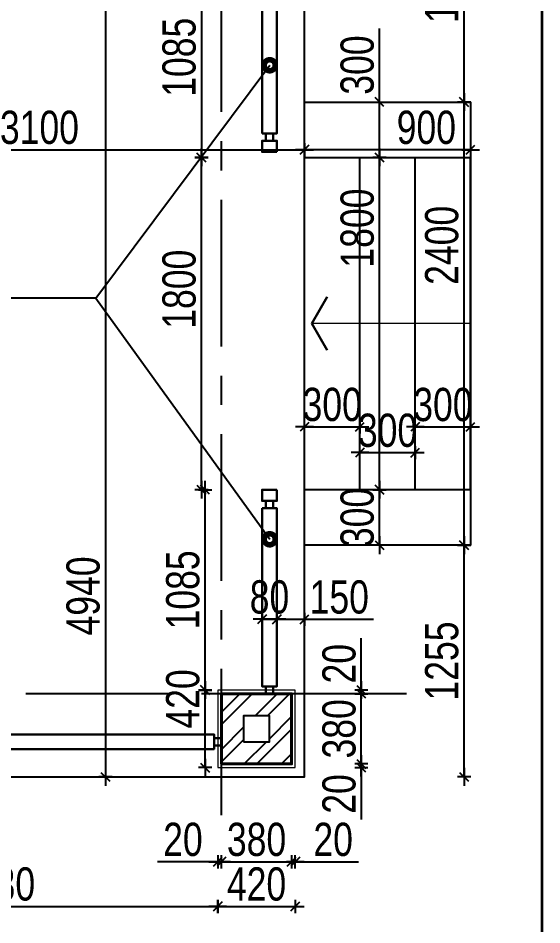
# Model space of a CAD drawing. Extents: x -12289450 to -10763036, y -7834513 to -6150123.
# Drawn here: x -11091608 to -11088769, y -7681154 to -7676243 of the extents above; entities that cross this region are included whole.
import ezdxf

# ---------------------------------------------------------------- set-up
doc = ezdxf.new("R2010")
doc.units = 0
doc.header["$LTSCALE"] = 25
doc.header["$PDMODE"] = 35
doc.linetypes.add('CENTER', pattern=[50.8, 31.75, -6.35, 6.35, -6.35])
doc.layers.get('DefPoints').update_dxf_attribs({"color": 10, "lineweight": 30})
for name, color, linetype in [('004-ВСПЛИНИИ', 15, 'Continuous'), ('005-РАЗМЕРЫ', 252, 'Continuous'), ('008-ШТРИХОВКА', 252, 'Continuous'), ('014-ОСИ', 251, 'CENTER'), ('ArchiCAD', 7, 'Continuous')]:
    doc.layers.add(name, color=color, linetype=linetype)
doc.layers.add('СТЕНЫ', color=5, linetype='Continuous', lineweight=40)
doc.styles.add('TXT0', font='txt', dxfattribs={"width": 0.8})
doc.dimstyles.new('Копия(2) 3 РАЗМЕРЫ 3', dxfattribs={"dimscale": 30, "dimtxt": 6, "dimasz": 0.08, "dimexe": 0, "dimexo": 0, "dimgap": 1, "dimtad": 1, "dimdec": 0, "dimzin": 0, "dimdsep": 46, "dimtxsty": 'TXT0', "dimblk1": 'A8MITTA', "dimblk2": 'A8MITTA', "dimsah": 1, "dimcen": 0.3, "dimse1": 1, "dimse2": 1, "dimadec": 0, "dimazin": 0, "dimtp": 6, "dimtm": 6, "dimtfac": 1, "dimtdec": 0, "dimtofl": 0, "dimtmove": 0, "dimatfit": 3, "dimldrblk": 'A8MITTA', "dimfxl": 0, "dimtolj": 1, "dimtzin": 0, "dimarcsym": 0})

# ---------------------------------------------------------------- blocks, each defined once
blk = doc.blocks.new('A8MITTA', base_point=(3180, 3140))
for p, q in [((3180, 3155), (3180, 3125)), ((3160, 3140), (3200, 3140)), ((3170, 3130), (3190, 3150))]:
    blk.add_line(p, q)
blk = doc.blocks.new('*D500')
at = {"layer": '005-РАЗМЕРЫ', "color": 0, "lineweight": -2, "ltscale": 1.2, "transparency": 16777216}
blk.add_line((-11093153.3, -7676955.4), (-11090058.1, -7676955.4), dxfattribs=at)
at = {"layer": 'DefPoints', "color": 0, "ltscale": 1.2, "transparency": 16777216}
for p in [(-11090055.7, -7676955.4), (-11093155.7, -7677282.6), (-11090055.7, -7677344.4)]:
    blk.add_point(p, dxfattribs=at)
at = {"layer": '005-РАЗМЕРЫ', "color": 0, "lineweight": -2, "ltscale": 1.2, "transparency": 16777216, "xscale": 2.4, "yscale": 2.4, "zscale": 2.4, "rotation": 180}
blk.add_blockref('A8MITTA', (-11093155.7, -7676955.4), dxfattribs=at)
at = {"layer": '005-РАЗМЕРЫ', "color": 0, "lineweight": -2, "ltscale": 1.2, "transparency": 16777216, "xscale": 2.4, "yscale": 2.4, "zscale": 2.4}
blk.add_blockref('A8MITTA', (-11090055.7, -7676955.4), dxfattribs=at)
at = {"layer": '005-РАЗМЕРЫ', "color": 0, "ltscale": 1.2, "transparency": 16777216, "insert": (-11091492.4, -7676835.4), "char_height": 180, "attachment_point": 5, "style": 'TXT0'}
blk.add_mtext('\\A1;3100', dxfattribs=at)
blk = doc.blocks.new('*D511')
at = {"layer": '005-РАЗМЕРЫ', "color": 0, "lineweight": -2, "ltscale": 1.2, "transparency": 16777216}
blk.add_line((-11091135, -7675414.7), (-11091135, -7680349.9), dxfattribs=at)
at = {"layer": 'DefPoints', "color": 0, "ltscale": 1.2, "transparency": 16777216}
for p in [(-11091441.3, -7675412.3), (-11091441.3, -7680352.3), (-11091135, -7680352.3)]:
    blk.add_point(p, dxfattribs=at)
at = {"layer": '005-РАЗМЕРЫ', "color": 0, "lineweight": -2, "ltscale": 1.2, "transparency": 16777216, "xscale": 2.4, "yscale": 2.4, "zscale": 2.4}
for p, rotation in [((-11091135, -7675412.3), 90), ((-11091135, -7680352.3), 270)]:
    blk.add_blockref('A8MITTA', p, dxfattribs=dict(at, rotation=rotation))
at = {"layer": '005-РАЗМЕРЫ', "color": 0, "ltscale": 1.2, "transparency": 16777216, "insert": (-11091255, -7679372.5), "char_height": 180, "attachment_point": 5, "rotation": 90, "style": 'TXT0'}
blk.add_mtext('\\A1;4940', dxfattribs=at)
blk = doc.blocks.new('*D501')
at = {"layer": '005-РАЗМЕРЫ', "color": 0, "lineweight": -2, "ltscale": 1.2, "transparency": 16777216}
blk.add_line((-11089158.1, -7676955.4), (-11090053.3, -7676955.4), dxfattribs=at)
at = {"layer": 'DefPoints', "color": 0, "ltscale": 1.2, "transparency": 16777216}
for p in [(-11090055.7, -7676955.4), (-11090055.7, -7678488.5), (-11089155.7, -7678488.5)]:
    blk.add_point(p, dxfattribs=at)
at = {"layer": '005-РАЗМЕРЫ', "color": 0, "lineweight": -2, "ltscale": 1.2, "transparency": 16777216, "xscale": 2.4, "yscale": 2.4, "zscale": 2.4, "rotation": 180}
blk.add_blockref('A8MITTA', (-11090055.7, -7676955.4), dxfattribs=at)
at = {"layer": '005-РАЗМЕРЫ', "color": 0, "lineweight": -2, "ltscale": 1.2, "transparency": 16777216, "xscale": 2.4, "yscale": 2.4, "zscale": 2.4}
blk.add_blockref('A8MITTA', (-11089155.7, -7676955.4), dxfattribs=at)
at = {"layer": '005-РАЗМЕРЫ', "color": 0, "ltscale": 1.2, "transparency": 16777216, "insert": (-11089395.4, -7676835.4), "char_height": 180, "attachment_point": 5, "style": 'TXT0'}
blk.add_mtext('\\A1;900', dxfattribs=at)
blk = doc.blocks.new('*D502')
at = {"layer": '005-РАЗМЕРЫ', "color": 0, "lineweight": -2, "ltscale": 1.2, "transparency": 16777216}
blk.add_line((-11089191.1, -7679094.9), (-11089191.1, -7676699.7), dxfattribs=at)
at = {"layer": 'DefPoints', "color": 0, "ltscale": 1.2, "transparency": 16777216}
for p in [(-11089635.9, -7676697.3), (-11089191.1, -7676697.3), (-11089635.9, -7679097.3)]:
    blk.add_point(p, dxfattribs=at)
at = {"layer": '005-РАЗМЕРЫ', "color": 0, "lineweight": -2, "ltscale": 1.2, "transparency": 16777216, "xscale": 2.4, "yscale": 2.4, "zscale": 2.4}
for p, rotation in [((-11089191.1, -7676697.3), 90), ((-11089191.1, -7679097.3), 270)]:
    blk.add_blockref('A8MITTA', p, dxfattribs=dict(at, rotation=rotation))
at = {"layer": '005-РАЗМЕРЫ', "color": 0, "ltscale": 1.2, "transparency": 16777216, "insert": (-11089311.1, -7677473.4), "char_height": 180, "attachment_point": 5, "rotation": 90, "style": 'TXT0'}
blk.add_mtext('\\A1;2400', dxfattribs=at)
blk = doc.blocks.new('*D503')
at = {"layer": '005-РАЗМЕРЫ', "color": 0, "lineweight": -2, "ltscale": 1.2, "transparency": 16777216}
blk.add_line((-11090614.8, -7678794.9), (-11090614.8, -7676999.7), dxfattribs=at)
at = {"layer": 'DefPoints', "color": 0, "ltscale": 1.2, "transparency": 16777216}
for p in [(-11090614.8, -7676997.3), (-11090401.9, -7676997.3), (-11090401.9, -7678797.3)]:
    blk.add_point(p, dxfattribs=at)
at = {"layer": '005-РАЗМЕРЫ', "color": 0, "lineweight": -2, "ltscale": 1.2, "transparency": 16777216, "xscale": 2.4, "yscale": 2.4, "zscale": 2.4}
for p, rotation in [((-11090614.8, -7676997.3), 90), ((-11090614.8, -7678797.3), 270)]:
    blk.add_blockref('A8MITTA', p, dxfattribs=dict(at, rotation=rotation))
at = {"layer": '005-РАЗМЕРЫ', "color": 0, "ltscale": 1.2, "transparency": 16777216, "insert": (-11090734.8, -7677711.1), "char_height": 180, "attachment_point": 5, "rotation": 90, "style": 'TXT0'}
blk.add_mtext('\\A1;1800', dxfattribs=at)
blk = doc.blocks.new('*D504')
at = {"layer": '005-РАЗМЕРЫ', "color": 0, "lineweight": -2, "ltscale": 1.2, "transparency": 16777216}
blk.add_line((-11090503.3, -7680812.1), (-11090128.1, -7680812.1), dxfattribs=at)
at = {"layer": 'DefPoints', "color": 0, "ltscale": 1.2, "transparency": 16777216}
for p in [(-11090505.7, -7680304.1), (-11090125.7, -7680304.1), (-11090125.7, -7680812.1)]:
    blk.add_point(p, dxfattribs=at)
at = {"layer": '005-РАЗМЕРЫ', "color": 0, "lineweight": -2, "ltscale": 1.2, "transparency": 16777216, "xscale": 2.4, "yscale": 2.4, "zscale": 2.4, "rotation": 180}
blk.add_blockref('A8MITTA', (-11090505.7, -7680812.1), dxfattribs=at)
at = {"layer": '005-РАЗМЕРЫ', "color": 0, "lineweight": -2, "ltscale": 1.2, "transparency": 16777216, "xscale": 2.4, "yscale": 2.4, "zscale": 2.4}
blk.add_blockref('A8MITTA', (-11090125.7, -7680812.1), dxfattribs=at)
at = {"layer": '005-РАЗМЕРЫ', "color": 0, "ltscale": 1.2, "transparency": 16777216, "insert": (-11090315.7, -7680692.1), "char_height": 180, "attachment_point": 5, "style": 'TXT0'}
blk.add_mtext('\\A1;380', dxfattribs=at)
blk = doc.blocks.new('*D505')
at = {"layer": '005-РАЗМЕРЫ', "color": 0, "lineweight": -2, "ltscale": 1.2, "transparency": 16777216}
blk.add_line((-11089747.9, -7680279.9), (-11089747.9, -7679904.7), dxfattribs=at)
at = {"layer": 'DefPoints', "color": 0, "ltscale": 1.2, "transparency": 16777216}
for p in [(-11090125.7, -7679902.3), (-11089747.9, -7679902.3), (-11090125.7, -7680282.3)]:
    blk.add_point(p, dxfattribs=at)
at = {"layer": '005-РАЗМЕРЫ', "color": 0, "lineweight": -2, "ltscale": 1.2, "transparency": 16777216, "xscale": 2.4, "yscale": 2.4, "zscale": 2.4}
for p, rotation in [((-11089747.9, -7679902.3), 90), ((-11089747.9, -7680282.3), 270)]:
    blk.add_blockref('A8MITTA', p, dxfattribs=dict(at, rotation=rotation))
at = {"layer": '005-РАЗМЕРЫ', "color": 0, "ltscale": 1.2, "transparency": 16777216, "insert": (-11089867.9, -7680092.3), "char_height": 180, "attachment_point": 5, "rotation": 90, "style": 'TXT0'}
blk.add_mtext('\\A1;380', dxfattribs=at)
blk = doc.blocks.new('*D519')
at = {"layer": '005-РАЗМЕРЫ', "color": 0, "lineweight": -2, "ltscale": 1.2, "transparency": 16777216}
blk.add_line((-11089191.1, -7676694.9), (-11089191.1, -7675414.7), dxfattribs=at)
at = {"layer": 'DefPoints', "color": 0, "ltscale": 1.2, "transparency": 16777216}
for p in [(-11090055.7, -7675412.3), (-11089191.1, -7675412.3), (-11089536, -7676697.3)]:
    blk.add_point(p, dxfattribs=at)
at = {"layer": '005-РАЗМЕРЫ', "color": 0, "lineweight": -2, "ltscale": 1.2, "transparency": 16777216, "xscale": 2.4, "yscale": 2.4, "zscale": 2.4}
for p, rotation in [((-11089191.1, -7675412.3), 90), ((-11089191.1, -7676697.3), 270)]:
    blk.add_blockref('A8MITTA', p, dxfattribs=dict(at, rotation=rotation))
at = {"layer": '005-РАЗМЕРЫ', "color": 0, "ltscale": 1.2, "transparency": 16777216, "insert": (-11089311.1, -7676054.8), "char_height": 180, "attachment_point": 5, "rotation": 90, "style": 'TXT0'}
blk.add_mtext('\\A1;1285', dxfattribs=at)
blk = doc.blocks.new('*D520')
at = {"layer": '005-РАЗМЕРЫ', "color": 0, "lineweight": -2, "ltscale": 1.2, "transparency": 16777216}
blk.add_line((-11089191.1, -7680349.9), (-11089191.1, -7679099.7), dxfattribs=at)
at = {"layer": 'DefPoints', "color": 0, "ltscale": 1.2, "transparency": 16777216}
for p in [(-11090055.7, -7679097.3), (-11089191.1, -7679097.3), (-11090055.7, -7680352.3)]:
    blk.add_point(p, dxfattribs=at)
at = {"layer": '005-РАЗМЕРЫ', "color": 0, "lineweight": -2, "ltscale": 1.2, "transparency": 16777216, "xscale": 2.4, "yscale": 2.4, "zscale": 2.4}
for p, rotation in [((-11089191.1, -7679097.3), 90), ((-11089191.1, -7680352.3), 270)]:
    blk.add_blockref('A8MITTA', p, dxfattribs=dict(at, rotation=rotation))
at = {"layer": '005-РАЗМЕРЫ', "color": 0, "ltscale": 1.2, "transparency": 16777216, "insert": (-11089311.1, -7679724.8), "char_height": 180, "attachment_point": 5, "rotation": 90, "style": 'TXT0'}
blk.add_mtext('\\A1;1255', dxfattribs=at)
blk = doc.blocks.new('*D526')
at = {"layer": '005-РАЗМЕРЫ', "color": 0, "lineweight": -2, "ltscale": 1.2, "transparency": 16777216}
blk.add_line((-11093153.3, -7681053.8), (-11090528.1, -7681053.8), dxfattribs=at)
at = {"layer": 'DefPoints', "color": 0, "ltscale": 1.2, "transparency": 16777216}
for p in [(-11090525.7, -7680405.8), (-11093155.7, -7680455.8), (-11090525.7, -7681053.8)]:
    blk.add_point(p, dxfattribs=at)
at = {"layer": '005-РАЗМЕРЫ', "color": 0, "lineweight": -2, "ltscale": 1.2, "transparency": 16777216, "xscale": 2.4, "yscale": 2.4, "zscale": 2.4, "rotation": 180}
blk.add_blockref('A8MITTA', (-11093155.7, -7681053.8), dxfattribs=at)
at = {"layer": '005-РАЗМЕРЫ', "color": 0, "lineweight": -2, "ltscale": 1.2, "transparency": 16777216, "xscale": 2.4, "yscale": 2.4, "zscale": 2.4}
blk.add_blockref('A8MITTA', (-11090525.7, -7681053.8), dxfattribs=at)
at = {"layer": '005-РАЗМЕРЫ', "color": 0, "ltscale": 1.2, "transparency": 16777216, "insert": (-11091730, -7680933.8), "char_height": 180, "attachment_point": 5, "style": 'TXT0'}
blk.add_mtext('\\A1;2630', dxfattribs=at)
blk = doc.blocks.new('*D527')
at = {"layer": '005-РАЗМЕРЫ', "color": 0, "lineweight": -2, "ltscale": 1.2, "transparency": 16777216}
for p, q in [((-11090528.1, -7680812.1), (-11090852.7, -7680812.1)), ((-11090503.3, -7680812.1), (-11090500.9, -7680812.1))]:
    blk.add_line(p, q, dxfattribs=at)
at = {"layer": 'DefPoints', "color": 0, "ltscale": 1.2, "transparency": 16777216}
for p in [(-11090525.7, -7680385.8), (-11090505.7, -7680385.8), (-11090525.7, -7680812.1)]:
    blk.add_point(p, dxfattribs=at)
at = {"layer": '005-РАЗМЕРЫ', "color": 0, "lineweight": -2, "ltscale": 1.2, "transparency": 16777216, "xscale": 2.4, "yscale": 2.4, "zscale": 2.4}
blk.add_blockref('A8MITTA', (-11090525.7, -7680812.1), dxfattribs=at)
at = {"layer": '005-РАЗМЕРЫ', "color": 0, "lineweight": -2, "ltscale": 1.2, "transparency": 16777216, "xscale": 2.4, "yscale": 2.4, "zscale": 2.4, "rotation": 180}
blk.add_blockref('A8MITTA', (-11090505.7, -7680812.1), dxfattribs=at)
at = {"layer": '005-РАЗМЕРЫ', "color": 0, "ltscale": 1.2, "transparency": 16777216, "insert": (-11090714.7, -7680692.1), "char_height": 180, "attachment_point": 5, "style": 'TXT0'}
blk.add_mtext('\\A1;20', dxfattribs=at)
blk = doc.blocks.new('*D528')
at = {"layer": '005-РАЗМЕРЫ', "color": 0, "lineweight": -2, "ltscale": 1.2, "transparency": 16777216}
for p, q in [((-11090128.1, -7680812.1), (-11090130.5, -7680812.1)), ((-11090103.3, -7680812.1), (-11089762.4, -7680812.1))]:
    blk.add_line(p, q, dxfattribs=at)
at = {"layer": 'DefPoints', "color": 0, "ltscale": 1.2, "transparency": 16777216}
for p in [(-11090125.7, -7680385.8), (-11090105.7, -7680385.8), (-11090105.7, -7680812.1)]:
    blk.add_point(p, dxfattribs=at)
at = {"layer": '005-РАЗМЕРЫ', "color": 0, "lineweight": -2, "ltscale": 1.2, "transparency": 16777216, "xscale": 2.4, "yscale": 2.4, "zscale": 2.4}
blk.add_blockref('A8MITTA', (-11090125.7, -7680812.1), dxfattribs=at)
at = {"layer": '005-РАЗМЕРЫ', "color": 0, "lineweight": -2, "ltscale": 1.2, "transparency": 16777216, "xscale": 2.4, "yscale": 2.4, "zscale": 2.4, "rotation": 180}
blk.add_blockref('A8MITTA', (-11090105.7, -7680812.1), dxfattribs=at)
at = {"layer": '005-РАЗМЕРЫ', "color": 0, "ltscale": 1.2, "transparency": 16777216, "insert": (-11089900.4, -7680692.1), "char_height": 180, "attachment_point": 5, "style": 'TXT0'}
blk.add_mtext('\\A1;20', dxfattribs=at)
blk = doc.blocks.new('*D529')
at = {"layer": '005-РАЗМЕРЫ', "color": 0, "lineweight": -2, "ltscale": 1.2, "transparency": 16777216}
blk.add_line((-11090523.3, -7681053.8), (-11090108.1, -7681053.8), dxfattribs=at)
at = {"layer": 'DefPoints', "color": 0, "ltscale": 1.2, "transparency": 16777216}
for p in [(-11090525.7, -7680405.8), (-11090105.7, -7680405.8), (-11090105.7, -7681053.8)]:
    blk.add_point(p, dxfattribs=at)
at = {"layer": '005-РАЗМЕРЫ', "color": 0, "lineweight": -2, "ltscale": 1.2, "transparency": 16777216, "xscale": 2.4, "yscale": 2.4, "zscale": 2.4, "rotation": 180}
blk.add_blockref('A8MITTA', (-11090525.7, -7681053.8), dxfattribs=at)
at = {"layer": '005-РАЗМЕРЫ', "color": 0, "lineweight": -2, "ltscale": 1.2, "transparency": 16777216, "xscale": 2.4, "yscale": 2.4, "zscale": 2.4}
blk.add_blockref('A8MITTA', (-11090105.7, -7681053.8), dxfattribs=at)
at = {"layer": '005-РАЗМЕРЫ', "color": 0, "ltscale": 1.2, "transparency": 16777216, "insert": (-11090315.7, -7680933.8), "char_height": 180, "attachment_point": 5, "style": 'TXT0'}
blk.add_mtext('\\A1;420', dxfattribs=at)
blk = doc.blocks.new('*D530')
at = {"layer": '005-РАЗМЕРЫ', "color": 0, "lineweight": -2, "ltscale": 1.2, "transparency": 16777216}
blk.add_line((-11090594.8, -7680299.9), (-11090594.8, -7679884.7), dxfattribs=at)
at = {"layer": 'DefPoints', "color": 0, "ltscale": 1.2, "transparency": 16777216}
for p in [(-11090594.8, -7679882.3), (-11090399.4, -7679882.3), (-11090399.4, -7680302.3)]:
    blk.add_point(p, dxfattribs=at)
at = {"layer": '005-РАЗМЕРЫ', "color": 0, "lineweight": -2, "ltscale": 1.2, "transparency": 16777216, "xscale": 2.4, "yscale": 2.4, "zscale": 2.4}
for p, rotation in [((-11090594.8, -7679882.3), 90), ((-11090594.8, -7680302.3), 270)]:
    blk.add_blockref('A8MITTA', p, dxfattribs=dict(at, rotation=rotation))
at = {"layer": '005-РАЗМЕРЫ', "color": 0, "ltscale": 1.2, "transparency": 16777216, "insert": (-11090714.8, -7679930.3), "char_height": 180, "attachment_point": 5, "rotation": 90, "style": 'TXT0'}
blk.add_mtext('\\A1;420', dxfattribs=at)
blk = doc.blocks.new('*D531')
at = {"layer": '005-РАЗМЕРЫ', "color": 0, "lineweight": -2, "ltscale": 1.2, "transparency": 16777216}
blk.add_line((-11090594.8, -7679879.9), (-11090594.8, -7678799.7), dxfattribs=at)
at = {"layer": 'DefPoints', "color": 0, "ltscale": 1.2, "transparency": 16777216}
for p in [(-11090594.8, -7678797.3), (-11090285.7, -7678797.3), (-11090285.7, -7679882.3)]:
    blk.add_point(p, dxfattribs=at)
at = {"layer": '005-РАЗМЕРЫ', "color": 0, "lineweight": -2, "ltscale": 1.2, "transparency": 16777216, "xscale": 2.4, "yscale": 2.4, "zscale": 2.4}
for p, rotation in [((-11090594.8, -7678797.3), 90), ((-11090594.8, -7679882.3), 270)]:
    blk.add_blockref('A8MITTA', p, dxfattribs=dict(at, rotation=rotation))
at = {"layer": '005-РАЗМЕРЫ', "color": 0, "ltscale": 1.2, "transparency": 16777216, "insert": (-11090714.8, -7679339.8), "char_height": 180, "attachment_point": 5, "rotation": 90, "style": 'TXT0'}
blk.add_mtext('\\A1;1085', dxfattribs=at)
blk = doc.blocks.new('*D533')
at = {"layer": '005-РАЗМЕРЫ', "color": 0, "lineweight": -2, "ltscale": 1.2, "transparency": 16777216}
blk.add_line((-11090614.8, -7675914.7), (-11090614.8, -7676994.9), dxfattribs=at)
at = {"layer": 'DefPoints', "color": 0, "ltscale": 1.2, "transparency": 16777216}
for p in [(-11090305.7, -7675912.3), (-11090614.8, -7676997.3), (-11090305.7, -7676997.3)]:
    blk.add_point(p, dxfattribs=at)
at = {"layer": '005-РАЗМЕРЫ', "color": 0, "lineweight": -2, "ltscale": 1.2, "transparency": 16777216, "xscale": 2.4, "yscale": 2.4, "zscale": 2.4}
for p, rotation in [((-11090614.8, -7675912.3), 90), ((-11090614.8, -7676997.3), 270)]:
    blk.add_blockref('A8MITTA', p, dxfattribs=dict(at, rotation=rotation))
at = {"layer": '005-РАЗМЕРЫ', "color": 0, "ltscale": 1.2, "transparency": 16777216, "insert": (-11090734.8, -7676454.8), "char_height": 180, "attachment_point": 5, "rotation": 90, "style": 'TXT0'}
blk.add_mtext('\\A1;1085', dxfattribs=at)
blk = doc.blocks.new('*D538')
at = {"layer": '005-РАЗМЕРЫ', "color": 0, "lineweight": -2, "ltscale": 1.2, "transparency": 16777216}
blk.add_line((-11090053.3, -7678456.2), (-11089758.1, -7678456.2), dxfattribs=at)
at = {"layer": 'DefPoints', "color": 0, "ltscale": 1.2, "transparency": 16777216}
for p in [(-11090055.7, -7678453.7), (-11089755.7, -7678453.7), (-11089755.7, -7678456.2)]:
    blk.add_point(p, dxfattribs=at)
at = {"layer": '005-РАЗМЕРЫ', "color": 0, "lineweight": -2, "ltscale": 1.2, "transparency": 16777216, "xscale": 2.4, "yscale": 2.4, "zscale": 2.4, "rotation": 180}
blk.add_blockref('A8MITTA', (-11090055.7, -7678456.2), dxfattribs=at)
at = {"layer": '005-РАЗМЕРЫ', "color": 0, "lineweight": -2, "ltscale": 1.2, "transparency": 16777216, "xscale": 2.4, "yscale": 2.4, "zscale": 2.4}
blk.add_blockref('A8MITTA', (-11089755.7, -7678456.2), dxfattribs=at)
at = {"layer": '005-РАЗМЕРЫ', "color": 0, "ltscale": 1.2, "transparency": 16777216, "insert": (-11089905.7, -7678336.2), "char_height": 180, "attachment_point": 5, "style": 'TXT0'}
blk.add_mtext('\\A1;300', dxfattribs=at)
blk = doc.blocks.new('*D539')
at = {"layer": '005-РАЗМЕРЫ', "color": 0, "lineweight": -2, "ltscale": 1.2, "transparency": 16777216}
blk.add_line((-11089753.3, -7678596.3), (-11089458.1, -7678596.3), dxfattribs=at)
at = {"layer": 'DefPoints', "color": 0, "ltscale": 1.2, "transparency": 16777216}
for p in [(-11089755.7, -7678596.3), (-11089455.7, -7678596.3), (-11089455.7, -7678596.3)]:
    blk.add_point(p, dxfattribs=at)
at = {"layer": '005-РАЗМЕРЫ', "color": 0, "lineweight": -2, "ltscale": 1.2, "transparency": 16777216, "xscale": 2.4, "yscale": 2.4, "zscale": 2.4, "rotation": 180}
blk.add_blockref('A8MITTA', (-11089755.7, -7678596.3), dxfattribs=at)
at = {"layer": '005-РАЗМЕРЫ', "color": 0, "lineweight": -2, "ltscale": 1.2, "transparency": 16777216, "xscale": 2.4, "yscale": 2.4, "zscale": 2.4}
blk.add_blockref('A8MITTA', (-11089455.7, -7678596.3), dxfattribs=at)
at = {"layer": '005-РАЗМЕРЫ', "color": 0, "ltscale": 1.2, "transparency": 16777216, "insert": (-11089605.7, -7678476.3), "char_height": 180, "attachment_point": 5, "style": 'TXT0'}
blk.add_mtext('\\A1;300', dxfattribs=at)
blk = doc.blocks.new('*D540')
at = {"layer": '005-РАЗМЕРЫ', "color": 0, "lineweight": -2, "ltscale": 1.2, "transparency": 16777216}
blk.add_line((-11089453.3, -7678456.6), (-11089158.1, -7678456.6), dxfattribs=at)
at = {"layer": 'DefPoints', "color": 0, "ltscale": 1.2, "transparency": 16777216}
for p in [(-11089155.7, -7678456.6), (-11089455.7, -7678531), (-11089155.7, -7678531)]:
    blk.add_point(p, dxfattribs=at)
at = {"layer": '005-РАЗМЕРЫ', "color": 0, "lineweight": -2, "ltscale": 1.2, "transparency": 16777216, "xscale": 2.4, "yscale": 2.4, "zscale": 2.4, "rotation": 180}
blk.add_blockref('A8MITTA', (-11089455.7, -7678456.6), dxfattribs=at)
at = {"layer": '005-РАЗМЕРЫ', "color": 0, "lineweight": -2, "ltscale": 1.2, "transparency": 16777216, "xscale": 2.4, "yscale": 2.4, "zscale": 2.4}
blk.add_blockref('A8MITTA', (-11089155.7, -7678456.6), dxfattribs=at)
at = {"layer": '005-РАЗМЕРЫ', "color": 0, "ltscale": 1.2, "transparency": 16777216, "insert": (-11089305.7, -7678336.6), "char_height": 180, "attachment_point": 5, "style": 'TXT0'}
blk.add_mtext('\\A1;300', dxfattribs=at)
blk = doc.blocks.new('*D541')
at = {"layer": '005-РАЗМЕРЫ', "color": 0, "lineweight": -2, "ltscale": 1.2, "transparency": 16777216}
for p, q in [((-11089747.9, -7679879.9), (-11089747.9, -7679601.5)), ((-11089747.9, -7679904.7), (-11089747.9, -7679907.1))]:
    blk.add_line(p, q, dxfattribs=at)
at = {"layer": 'DefPoints', "color": 0, "ltscale": 1.2, "transparency": 16777216}
for p in [(-11090125.7, -7679882.3), (-11090125.7, -7679902.3), (-11089747.9, -7679882.3)]:
    blk.add_point(p, dxfattribs=at)
at = {"layer": '005-РАЗМЕРЫ', "color": 0, "lineweight": -2, "ltscale": 1.2, "transparency": 16777216, "xscale": 2.4, "yscale": 2.4, "zscale": 2.4}
for p, rotation in [((-11089747.9, -7679882.3), 270), ((-11089747.9, -7679902.3), 90)]:
    blk.add_blockref('A8MITTA', p, dxfattribs=dict(at, rotation=rotation))
at = {"layer": '005-РАЗМЕРЫ', "color": 0, "ltscale": 1.2, "transparency": 16777216, "insert": (-11089867.9, -7679739.5), "char_height": 180, "attachment_point": 5, "rotation": 90, "style": 'TXT0'}
blk.add_mtext('\\A1;20', dxfattribs=at)
blk = doc.blocks.new('*D542')
at = {"layer": '005-РАЗМЕРЫ', "color": 0, "lineweight": -2, "ltscale": 1.2, "transparency": 16777216}
for p, q in [((-11089747.9, -7680279.9), (-11089747.9, -7680277.5)), ((-11089747.9, -7680304.7), (-11089747.9, -7680583.1))]:
    blk.add_line(p, q, dxfattribs=at)
at = {"layer": 'DefPoints', "color": 0, "ltscale": 1.2, "transparency": 16777216}
for p in [(-11090125.7, -7680282.3), (-11089747.9, -7680282.3), (-11090105.7, -7680302.3)]:
    blk.add_point(p, dxfattribs=at)
at = {"layer": '005-РАЗМЕРЫ', "color": 0, "lineweight": -2, "ltscale": 1.2, "transparency": 16777216, "xscale": 2.4, "yscale": 2.4, "zscale": 2.4}
for p, rotation in [((-11089747.9, -7680282.3), 270), ((-11089747.9, -7680302.3), 90)]:
    blk.add_blockref('A8MITTA', p, dxfattribs=dict(at, rotation=rotation))
at = {"layer": '005-РАЗМЕРЫ', "color": 0, "ltscale": 1.2, "transparency": 16777216, "insert": (-11089867.9, -7680445.1), "char_height": 180, "attachment_point": 5, "rotation": 90, "style": 'TXT0'}
blk.add_mtext('\\A1;20', dxfattribs=at)
blk = doc.blocks.new('*D543')
at = {"layer": '005-РАЗМЕРЫ', "color": 0, "lineweight": -2, "ltscale": 1.2, "transparency": 16777216}
blk.add_line((-11089649.4, -7679094.9), (-11089649.4, -7678799.7), dxfattribs=at)
at = {"layer": 'DefPoints', "color": 0, "ltscale": 1.2, "transparency": 16777216}
for p in [(-11090077.3, -7678797.3), (-11089649.4, -7678797.3), (-11090094.4, -7679097.3)]:
    blk.add_point(p, dxfattribs=at)
at = {"layer": '005-РАЗМЕРЫ', "color": 0, "lineweight": -2, "ltscale": 1.2, "transparency": 16777216, "xscale": 2.4, "yscale": 2.4, "zscale": 2.4}
for p, rotation in [((-11089649.4, -7678797.3), 90), ((-11089649.4, -7679097.3), 270)]:
    blk.add_blockref('A8MITTA', p, dxfattribs=dict(at, rotation=rotation))
at = {"layer": '005-РАЗМЕРЫ', "color": 0, "ltscale": 1.2, "transparency": 16777216, "insert": (-11089769.4, -7678947.3), "char_height": 180, "attachment_point": 5, "rotation": 90, "style": 'TXT0'}
blk.add_mtext('\\A1;300', dxfattribs=at)
blk = doc.blocks.new('*D544')
at = {"layer": '005-РАЗМЕРЫ', "color": 0, "lineweight": -2, "ltscale": 1.2, "transparency": 16777216}
blk.add_line((-11089649.4, -7678794.9), (-11089649.4, -7676999.7), dxfattribs=at)
at = {"layer": 'DefPoints', "color": 0, "ltscale": 1.2, "transparency": 16777216}
for p in [(-11089999.9, -7676997.3), (-11089649.4, -7676997.3), (-11090077.3, -7678797.3)]:
    blk.add_point(p, dxfattribs=at)
at = {"layer": '005-РАЗМЕРЫ', "color": 0, "lineweight": -2, "ltscale": 1.2, "transparency": 16777216, "xscale": 2.4, "yscale": 2.4, "zscale": 2.4}
for p, rotation in [((-11089649.4, -7676997.3), 90), ((-11089649.4, -7678797.3), 270)]:
    blk.add_blockref('A8MITTA', p, dxfattribs=dict(at, rotation=rotation))
at = {"layer": '005-РАЗМЕРЫ', "color": 0, "ltscale": 1.2, "transparency": 16777216, "insert": (-11089769.4, -7677379.9), "char_height": 180, "attachment_point": 5, "rotation": 90, "style": 'TXT0'}
blk.add_mtext('\\A1;1800', dxfattribs=at)
blk = doc.blocks.new('*D545')
at = {"layer": '005-РАЗМЕРЫ', "color": 0, "lineweight": -2, "ltscale": 1.2, "transparency": 16777216}
for p, q in [((-11089649.4, -7676697.3), (-11089649.4, -7676298.9)), ((-11089649.4, -7676994.9), (-11089649.4, -7676699.7))]:
    blk.add_line(p, q, dxfattribs=at)
at = {"layer": 'DefPoints', "color": 0, "ltscale": 1.2, "transparency": 16777216}
for p in [(-11089999.4, -7676697.3), (-11089649.4, -7676697.3), (-11089999.9, -7676997.3)]:
    blk.add_point(p, dxfattribs=at)
at = {"layer": '005-РАЗМЕРЫ', "color": 0, "lineweight": -2, "ltscale": 1.2, "transparency": 16777216, "xscale": 2.4, "yscale": 2.4, "zscale": 2.4}
for p, rotation in [((-11089649.4, -7676697.3), 90), ((-11089649.4, -7676997.3), 270)]:
    blk.add_blockref('A8MITTA', p, dxfattribs=dict(at, rotation=rotation))
at = {"layer": '005-РАЗМЕРЫ', "color": 0, "ltscale": 1.2, "transparency": 16777216, "insert": (-11089769.4, -7676496.9), "char_height": 180, "attachment_point": 5, "rotation": 90, "style": 'TXT0'}
blk.add_mtext('\\A1;300', dxfattribs=at)
blk = doc.blocks.new('*D591')
at = {"layer": '005-РАЗМЕРЫ', "color": 0, "lineweight": -2, "ltscale": 1.2, "transparency": 16777216}
blk.add_line((-11090283.3, -7679498.9), (-11090208.1, -7679498.9), dxfattribs=at)
at = {"layer": 'DefPoints', "color": 0, "ltscale": 1.2, "transparency": 16777216}
for p in [(-11090205.7, -7679498.9), (-11090285.7, -7679520.3), (-11090205.7, -7679520.3)]:
    blk.add_point(p, dxfattribs=at)
at = {"layer": '005-РАЗМЕРЫ', "color": 0, "lineweight": -2, "ltscale": 1.2, "transparency": 16777216, "xscale": 2.4, "yscale": 2.4, "zscale": 2.4, "rotation": 180}
blk.add_blockref('A8MITTA', (-11090285.7, -7679498.9), dxfattribs=at)
at = {"layer": '005-РАЗМЕРЫ', "color": 0, "lineweight": -2, "ltscale": 1.2, "transparency": 16777216, "xscale": 2.4, "yscale": 2.4, "zscale": 2.4}
blk.add_blockref('A8MITTA', (-11090205.7, -7679498.9), dxfattribs=at)
at = {"layer": '005-РАЗМЕРЫ', "color": 0, "ltscale": 1.2, "transparency": 16777216, "insert": (-11090245.7, -7679378.9), "char_height": 180, "attachment_point": 5, "style": 'TXT0'}
blk.add_mtext('\\A1;80', dxfattribs=at)
blk = doc.blocks.new('*D592')
at = {"layer": '005-РАЗМЕРЫ', "color": 0, "lineweight": -2, "ltscale": 1.2, "transparency": 16777216}
for p, q in [((-11090203.3, -7679499.1), (-11090058.1, -7679499.1)), ((-11090055.7, -7679499.1), (-11089681.3, -7679499.1))]:
    blk.add_line(p, q, dxfattribs=at)
at = {"layer": 'DefPoints', "color": 0, "ltscale": 1.2, "transparency": 16777216}
for p in [(-11090055.7, -7679499.1), (-11090205.7, -7679534.9), (-11090055.7, -7679534.9)]:
    blk.add_point(p, dxfattribs=at)
at = {"layer": '005-РАЗМЕРЫ', "color": 0, "lineweight": -2, "ltscale": 1.2, "transparency": 16777216, "xscale": 2.4, "yscale": 2.4, "zscale": 2.4, "rotation": 180}
blk.add_blockref('A8MITTA', (-11090205.7, -7679499.1), dxfattribs=at)
at = {"layer": '005-РАЗМЕРЫ', "color": 0, "lineweight": -2, "ltscale": 1.2, "transparency": 16777216, "xscale": 2.4, "yscale": 2.4, "zscale": 2.4}
blk.add_blockref('A8MITTA', (-11090055.7, -7679499.1), dxfattribs=at)
at = {"layer": '005-РАЗМЕРЫ', "color": 0, "ltscale": 1.2, "transparency": 16777216, "insert": (-11089867.3, -7679379.1), "char_height": 180, "attachment_point": 5, "style": 'TXT0'}
blk.add_mtext('\\A1;150', dxfattribs=at)

msp = doc.modelspace()

# ---------------------------------------------------------------- hatches: boundary and pattern name
at = {"layer": '008-ШТРИХОВКА', "ltscale": 3}
h = msp.add_hatch(dxfattribs=at)
h.set_pattern_fill('ANSI32', color=256, scale=15)
h.set_pattern_definition([(45, (-11094280.54, -7437066.67), (-101.02788, 101.02788), []), (45, (-11094213.19, -7437066.67), (-101.02788, 101.02788), [])])
h.paths.add_polyline_path([(-11090125.7, -7679902.3), (-11090505.7, -7679902.3), (-11090505.7, -7680282.3), (-11090125.7, -7680282.3)])
h.paths.add_polyline_path([(-11090245.7, -7680162.3), (-11090385.7, -7680162.3), (-11090385.7, -7680022.3), (-11090245.7, -7680022.3)], flags=16)
h.paths.add_polyline_path([(-11090285.7, -7680122.3), (-11090345.7, -7680122.3), (-11090345.7, -7680062.3), (-11090285.7, -7680062.3)], flags=0)

# ---------------------------------------------------------------- linework, layer by layer
at = {"lineweight": 25, "ltscale": 20}
msp.add_line((-11091185.9, -7677759.4), (-11092981, -7677759.4), dxfattribs=at)
at = {"lineweight": 25, "ltscale": 20, "const_width": 60}
for points in [[(-11090259.3, -7676498, -1), (-11090229.3, -7676498, -1)], [(-11090259.3, -7679065.5, -1), (-11090229.3, -7679065.5, -1)]]:
    msp.add_lwpolyline(points, format="xyb", close=True, dxfattribs=at)
at = {"lineweight": 25, "ltscale": 20}
for points in [[(-11091185.9, -7677759.4), (-11090244.3, -7676498)], [(-11091185.9, -7677759.4), (-11090244.3, -7679065.5)]]:
    msp.add_lwpolyline(points, dxfattribs=at)
at = {"layer": '004-ВСПЛИНИИ', "color": 12, "lineweight": 30}
for points in [[(-11090285.7, -7676867.3), (-11090205.7, -7676867.3), (-11090205.7, -7675902.3), (-11090285.7, -7675902.3)], [(-11090285.7, -7678897.3), (-11090205.7, -7678897.3), (-11090205.7, -7679862.3), (-11090285.7, -7679862.3)], [(-11091760.7, -7680202.3), (-11091760.7, -7680122.3), (-11090545.7, -7680122.3), (-11090545.7, -7680202.3)]]:
    msp.add_lwpolyline(points, close=True, dxfattribs=at)
for points in [[(-11090205.7, -7676967.3), (-11090205.7, -7676907.3), (-11090285.7, -7676907.3), (-11090285.7, -7676967.3), (-11090205.7, -7676967.3)], [(-11090265.7, -7676907.3), (-11090225.7, -7676907.3), (-11090225.7, -7676867.3), (-11090265.7, -7676867.3), (-11090265.7, -7676907.3)], [(-11090205.7, -7678797.3), (-11090205.7, -7678857.3), (-11090285.7, -7678857.3), (-11090285.7, -7678797.3), (-11090205.7, -7678797.3)], [(-11090265.7, -7678857.3), (-11090225.7, -7678857.3), (-11090225.7, -7678897.3), (-11090265.7, -7678897.3), (-11090265.7, -7678857.3)], [(-11090265.7, -7679862.3), (-11090225.7, -7679862.3), (-11090225.7, -7679902.3), (-11090265.7, -7679902.3), (-11090265.7, -7679862.3)], [(-11090545.7, -7680182.3), (-11090545.7, -7680142.3), (-11090505.7, -7680142.3), (-11090505.7, -7680182.3), (-11090545.7, -7680182.3)]]:
    msp.add_lwpolyline(points, dxfattribs=at)
at = {"layer": '004-ВСПЛИНИИ', "color": 5, "lineweight": 30}
for points in [[(-11090016.1, -7677897.3), (-11089932.8, -7677753.1)], [(-11090016.1, -7677897.3), (-11089932.8, -7678041.4)]]:
    msp.add_lwpolyline(points, dxfattribs=at)
at = {"layer": '004-ВСПЛИНИИ', "color": 0, "lineweight": 18}
msp.add_lwpolyline([(-11089155.7, -7677897.3), (-11090016.1, -7677897.3)], dxfattribs=at)
at = {"layer": '004-ВСПЛИНИИ', "lineweight": 18}
msp.add_lwpolyline([(-11090205.7, -7678797.3), (-11090285.7, -7678797.3)], dxfattribs=at)
at = {"layer": '014-ОСИ'}
for points in [[(-11090505.7, -7680560.6), (-11090505.7, -7673749.4)], [(-11089502.5, -7679902.3), (-11095547.6, -7679902.3)]]:
    msp.add_lwpolyline(points, dxfattribs=at)
at = {"layer": 'ArchiCAD', "color": 7, "linetype": 'Continuous', "lineweight": 35}
msp.add_lwpolyline([(-11108519.1, -7672511.3), (-11088769.2, -7672511.3), (-11088769.2, -7686861.2), (-11108519.1, -7686861.2)], close=True, dxfattribs=at)
msp.add_lwpolyline([(-11108519.1, -7672511.3), (-11088769.2, -7672511.3), (-11088769.2, -7686861.2), (-11108519.1, -7686861.2)], close=True, dxfattribs=at)
at = {"layer": 'СТЕНЫ', "lineweight": 25, "ltscale": 3}
for points in [[(-11093155.7, -7680352.3), (-11090055.7, -7680352.3), (-11090055.7, -7675412.3), (-11091655.7, -7675412.3)], [(-11090055.7, -7676697.3), (-11089155.7, -7676697.3), (-11089155.7, -7679097.3), (-11090055.7, -7679097.3)], [(-11090055.7, -7676997.3), (-11089155.7, -7676997.3), (-11089155.7, -7678797.3), (-11090055.7, -7678797.3)], [(-11089755.7, -7678797.3), (-11089755.7, -7676997.3)], [(-11089455.7, -7678797.3), (-11089455.7, -7676997.3)], [(-11089155.7, -7678797.3), (-11089155.7, -7676997.3)], [(-11089155.7, -7678797.3), (-11089155.7, -7676997.3)]]:
    msp.add_lwpolyline(points, dxfattribs=at)
at = {"layer": 'СТЕНЫ', "lineweight": 9, "ltscale": 3}
msp.add_lwpolyline([(-11090525.7, -7680302.3), (-11090105.7, -7680302.3), (-11090105.7, -7679882.3), (-11090525.7, -7679882.3)], close=True, dxfattribs=at)
at = {"layer": 'СТЕНЫ', "ltscale": 3}
msp.add_lwpolyline([(-11090505.7, -7680282.3), (-11090125.7, -7680282.3), (-11090125.7, -7679902.3), (-11090505.7, -7679902.3)], close=True, dxfattribs=at)
at = {"layer": 'СТЕНЫ', "lineweight": 25, "ltscale": 3}
msp.add_lwpolyline([(-11090385.7, -7680162.3), (-11090245.7, -7680162.3), (-11090245.7, -7680022.3), (-11090385.7, -7680022.3)], close=True, dxfattribs=at)

# ---------------------------------------------------------------- dimensions: what is measured, and where the dimension line sits
at = {"layer": '005-РАЗМЕРЫ', "ltscale": 1.2}
for base, p1, p2, angle, picture, middle in [((-11091135, -7680352.3), (-11091441.3, -7675412.3), (-11091441.3, -7680352.3), 90, '*D511', (-11091135, -7679372.5)), ((-11089191.1, -7675412.3), (-11089536, -7676697.3), (-11090055.7, -7675412.3), 90, '*D519', (-11089191.1, -7676054.8)), ((-11090614.8, -7676997.3), (-11090305.7, -7675912.3), (-11090305.7, -7676997.3), 270, '*D533', (-11090614.8, -7676454.8)), ((-11089191.1, -7676697.3), (-11089635.9, -7679097.3), (-11089635.9, -7676697.3), 90, '*D502', (-11089191.1, -7677473.4)), ((-11090614.8, -7676997.3), (-11090401.9, -7678797.3), (-11090401.9, -7676997.3), 90, '*D503', (-11090614.8, -7677711.1)), ((-11089649.4, -7676997.3), (-11090077.3, -7678797.3), (-11089999.9, -7676997.3), 90, '*D544', (-11089649.4, -7677379.9)), ((-11090594.8, -7678797.3), (-11090285.7, -7679882.3), (-11090285.7, -7678797.3), 90, '*D531', (-11090594.8, -7679339.8)), ((-11089649.4, -7678797.3), (-11090094.4, -7679097.3), (-11090077.3, -7678797.3), 90, '*D543', (-11089649.4, -7678947.3)), ((-11089191.1, -7679097.3), (-11090055.7, -7680352.3), (-11090055.7, -7679097.3), 90, '*D520', (-11089191.1, -7679724.8)), ((-11089747.9, -7679882.3), (-11090125.7, -7679902.3), (-11090125.7, -7679882.3), 90, '*D541', (-11089747.9, -7679739.5)), ((-11090594.8, -7679882.3), (-11090399.4, -7680302.3), (-11090399.4, -7679882.3), 90, '*D530', (-11090594.8, -7679930.3)), ((-11089747.9, -7679902.3), (-11090125.7, -7680282.3), (-11090125.7, -7679902.3), 90, '*D505', (-11089747.9, -7680092.3)), ((-11089747.9, -7680282.3), (-11090105.7, -7680302.3), (-11090125.7, -7680282.3), 90, '*D542', (-11089747.9, -7680445.1))]:
    dim = msp.add_linear_dim(base=base, p1=p1, p2=p2, angle=angle, dimstyle='Копия(2) 3 РАЗМЕРЫ 3', dxfattribs=at)
    dim.commit()
    dim.dimension.update_dxf_attribs({"geometry": picture, "text_midpoint": middle, "dimtype": 160})
dim = msp.add_linear_dim(base=(-11089649.4, -7676697.3), p1=(-11089999.9, -7676997.3), p2=(-11089999.4, -7676697.3), angle=90, dimstyle='Копия(2) 3 РАЗМЕРЫ 3', dxfattribs=at)
dim.commit()
dim.dimension.update_dxf_attribs({"geometry": '*D545', "text_midpoint": (-11089769.4, -7676496.9)})
for base, p1, p2, picture, middle in [((-11090055.7, -7676955.4), (-11093155.7, -7677282.6), (-11090055.7, -7677344.4), '*D500', (-11091492.4, -7676955.4)), ((-11090055.7, -7676955.4), (-11089155.7, -7678488.5), (-11090055.7, -7678488.5), '*D501', (-11089395.4, -7676955.4)), ((-11089755.7, -7678456.2), (-11090055.7, -7678453.7), (-11089755.7, -7678453.7), '*D538', (-11089905.7, -7678456.2)), ((-11089155.7, -7678456.6), (-11089455.7, -7678531), (-11089155.7, -7678531), '*D540', (-11089305.7, -7678456.6)), ((-11089455.7, -7678596.3), (-11089755.7, -7678596.3), (-11089455.7, -7678596.3), '*D539', (-11089605.7, -7678596.3)), ((-11090205.7, -7679498.9), (-11090285.7, -7679520.3), (-11090205.7, -7679520.3), '*D591', (-11090245.7, -7679498.9)), ((-11090055.7, -7679499.1), (-11090205.7, -7679534.9), (-11090055.7, -7679534.9), '*D592', (-11089867.3, -7679499.1)), ((-11090125.7, -7680812.1), (-11090505.7, -7680304.1), (-11090125.7, -7680304.1), '*D504', (-11090315.7, -7680812.1)), ((-11090525.7, -7680812.1), (-11090505.7, -7680385.8), (-11090525.7, -7680385.8), '*D527', (-11090714.7, -7680812.1)), ((-11090105.7, -7680812.1), (-11090125.7, -7680385.8), (-11090105.7, -7680385.8), '*D528', (-11089900.4, -7680812.1)), ((-11090525.7, -7681053.8), (-11093155.7, -7680455.8), (-11090525.7, -7680405.8), '*D526', (-11091730, -7681053.8)), ((-11090105.7, -7681053.8), (-11090525.7, -7680405.8), (-11090105.7, -7680405.8), '*D529', (-11090315.7, -7681053.8))]:
    dim = msp.add_linear_dim(base=base, p1=p1, p2=p2, dimstyle='Копия(2) 3 РАЗМЕРЫ 3', dxfattribs=at)
    dim.commit()
    dim.dimension.update_dxf_attribs({"geometry": picture, "text_midpoint": middle, "dimtype": 160})

doc.saveas('drawing.dxf')
